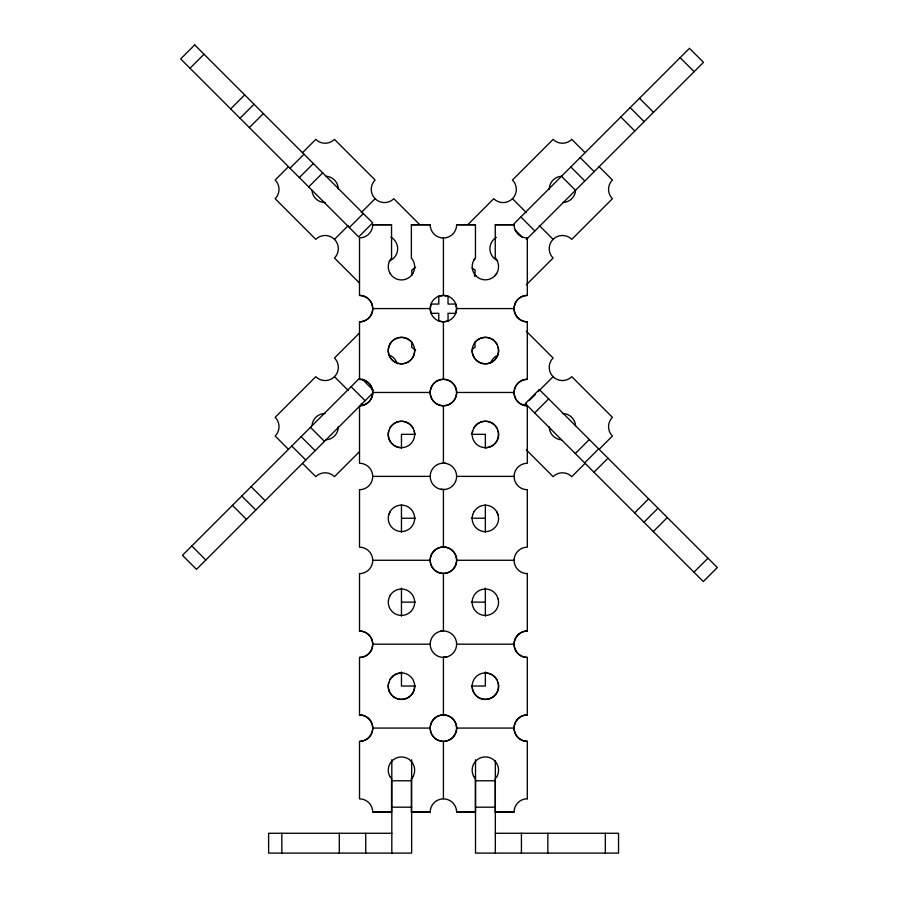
<?xml version="1.0" encoding="UTF-8"?>
<svg xmlns="http://www.w3.org/2000/svg" width="898" height="898" viewBox="0 0 898 898"><rect width="100%" height="100%" fill="white"/><g stroke="black" fill="none" stroke-linecap="round" stroke-linejoin="round"><path stroke-width="1.35" d="M312.055 425.742L312.336 423.407A13.212 13.212 0 0 1 321.563 413.944L324.975 413.462M549.228 189.523L549.632 186.099A13.212 13.212 0 0 1 558.87 176.648L561.531 176.255M412.047 342.172L411.587 347.212L415.673 350.029M474.503 276.315L475.233 270.163L472.18 268.064M400.16 447.687A13.212 13.212 0 0 1 388.744 430.973L390.102 427.684A13.212 13.212 0 0 1 412.979 427.953L414.27 431.276A13.212 13.212 0 0 1 414.674 434.699M388.744 514.756L390.102 511.579A13.212 13.212 0 0 1 412.979 511.86L414.259 515.059A13.212 13.212 0 0 1 401.305 531.537A13.212 13.212 0 0 1 388.744 514.756L390.102 511.703M388.744 682.671L390.102 679.382A13.212 13.212 0 0 1 412.979 679.663L414.259 682.862A13.212 13.212 0 0 1 401.305 699.34A13.212 13.212 0 0 1 388.744 682.559A13.212 13.212 0 0 0 403.606 699.284M472.64 514.756L473.998 511.579M391.55 258.04L390.102 259.993A13.212 13.212 0 0 0 389.945 273.205M412.822 273.374L410.689 276.191A13.212 13.212 0 0 1 392.011 275.967L389.945 273.093M475.457 258.04L473.998 259.881A13.212 13.212 0 0 0 473.841 273.093L475.906 275.854A13.212 13.212 0 0 0 494.596 276.079L496.729 273.486M473.998 259.993L475.457 258.153L475.457 224.68L456.622 224.68M494.596 276.079L496.729 273.374A13.212 13.212 0 0 0 496.886 260.162L495.269 258.007M412.822 776.77L411.374 778.622L411.374 811.983L430.198 811.983M411.374 778.734L412.822 776.893A13.212 13.212 0 0 0 412.979 763.682L410.914 760.797M496.729 776.77L495.269 778.622L495.269 811.983L514.094 811.983A13.212 13.212 0 0 1 527.317 798.76M190.028 68.259L204.048 54.239M230.674 108.894L244.683 94.885M240.013 118.244L254.033 104.224M249.363 127.583L263.372 113.575M288.46 166.702L275.147 180.015A13.212 13.212 0 0 1 275.147 198.705L315.793 239.351A13.212 13.212 0 0 1 334.471 239.351L348.357 225.465M302.48 152.694L315.793 139.381A13.212 13.212 0 0 0 334.471 139.381L375.117 180.015A13.212 13.212 0 0 0 375.117 198.705L361.243 212.579M289.998 168.229L304.018 154.209M299.337 177.568L313.357 163.548M308.688 186.907L322.696 172.899M349.322 227.553L363.342 213.533M359.256 333.214L334.471 357.999A13.212 13.212 0 0 1 334.471 376.689L348.357 390.563M467.993 224.478L493.765 198.705A13.212 13.212 0 0 0 512.455 198.705L526.329 212.579M359.627 378.159L182.451 555.334L196.471 569.354L372.03 393.784M513.914 223.871L689.473 48.312L703.493 62.321L526.318 239.497M359.256 451.874L334.471 476.658A13.212 13.212 0 0 0 315.793 476.658L302.48 463.334M526.329 284.801L553.101 258.029A13.212 13.212 0 0 1 553.101 239.351L539.215 225.465M524.353 405.436L526.329 403.449M529.304 400.474L535.253 394.525M538.228 391.55L553.101 376.689A13.212 13.212 0 0 1 553.101 357.999L526.329 331.239M534.658 412.9L548.678 398.892M575.304 453.546L589.312 439.526M584.643 462.885L598.663 448.877M585.092 463.334L571.779 476.658A13.212 13.212 0 0 0 553.101 476.658L526.329 449.887M599.112 449.326L612.425 436.013A13.212 13.212 0 0 1 612.425 417.323L571.779 376.689A13.212 13.212 0 0 1 553.101 376.689M593.982 472.236L608.002 458.216M634.628 512.87L648.637 498.861M643.967 522.209L657.987 508.201M653.317 531.56L667.326 517.54M693.952 572.194L707.972 558.186M415.628 267.278L411.688 270.287L412.137 275.136M472.191 349.356L475.143 347.099L474.683 342.25M438.785 296.43L443.41 295.476L448.035 296.43M448.035 320.956L443.41 321.899L438.785 320.956M562.597 202.578L566.009 202.084A13.212 13.212 0 0 0 575.248 192.632L575.517 190.297L561.486 176.311M326.041 439.773L328.702 439.391A13.212 13.212 0 0 0 338.344 426.505M440.2 631.272L443.623 630.867M443.197 657.291L446.632 656.898M430.198 224.68L411.374 224.68L411.374 258.119M514.094 224.68L495.269 224.68L495.269 258.119L496.886 260.274M372.726 224.792L391.55 224.792M411.374 224.792L430.198 224.792A13.212 13.212 0 0 0 443.41 238.004A13.212 13.212 0 0 0 456.622 224.792L475.457 224.792M495.269 224.792L514.105 224.792A13.212 13.212 0 0 0 527.317 238.004M359.514 295.363A13.212 13.212 0 0 1 372.726 308.575L430.198 308.575M456.622 308.575A13.212 13.212 0 0 1 436.81 320.014A13.212 13.212 0 0 1 436.81 297.137A13.212 13.212 0 0 1 456.622 308.575L514.094 308.575A13.212 13.212 0 0 1 527.317 295.363M359.514 379.259A13.212 13.212 0 0 1 372.726 392.471L430.198 392.471M456.622 392.471A13.212 13.212 0 0 1 436.81 403.92A13.212 13.212 0 0 1 436.81 381.033A13.212 13.212 0 0 1 456.622 392.471L514.094 392.471A13.212 13.212 0 0 1 527.317 379.259M415.448 434.329L401.462 434.329L401.462 448.315M471.383 434.329L485.358 434.329L485.358 448.315M372.726 476.378L430.198 476.378M456.622 476.378A13.212 13.212 0 0 1 436.81 487.816A13.212 13.212 0 0 1 436.81 464.928A13.212 13.212 0 0 1 456.622 476.378L514.094 476.378M401.462 518.236L415.448 518.236M471.383 518.236L485.358 518.236M372.726 560.273L430.198 560.273M456.622 560.273A13.212 13.212 0 0 1 436.81 571.723A13.212 13.212 0 0 1 436.81 548.835A13.212 13.212 0 0 1 456.622 560.273L514.094 560.273M401.462 602.131L415.448 602.131M471.383 602.131L485.358 602.131M360.659 741.355A13.212 13.212 0 0 0 372.715 727.616A13.212 13.212 0 0 0 359.514 714.976L359.514 657.392A13.212 13.212 0 0 0 372.726 644.18L430.198 644.18M456.622 644.18A13.212 13.212 0 0 0 436.81 632.731A13.212 13.212 0 0 0 436.81 655.619A13.212 13.212 0 0 0 456.622 644.18L514.094 644.18A13.212 13.212 0 0 1 527.317 630.968M415.448 686.038L401.462 686.038L401.462 672.007M471.383 686.038L485.358 686.038L485.358 672.007M359.514 714.864A13.212 13.212 0 0 1 372.726 728.076L430.198 728.076M456.622 728.076A13.212 13.212 0 0 1 436.81 739.514A13.212 13.212 0 0 1 436.81 716.638A13.212 13.212 0 0 1 456.622 728.076L514.094 728.076A13.212 13.212 0 0 1 527.317 714.864M391.82 780.766L411.643 780.766M475.513 780.766L495.337 780.766M391.82 807.19L411.643 807.19M475.513 807.19L495.337 807.19M372.726 811.983L391.55 811.983L391.55 778.645L389.945 776.489M456.622 811.983L475.457 811.983M391.55 812.095L372.726 812.095A13.212 13.212 0 0 0 359.514 798.883L359.514 741.288A13.212 13.212 0 0 0 372.726 728.076M411.374 812.095L430.198 812.095A13.212 13.212 0 0 1 443.41 798.883A13.212 13.212 0 0 1 456.622 812.095L475.457 812.095L475.457 778.645M495.269 812.095L514.105 812.095M391.82 833.277L268.614 833.277L268.614 853.1L411.643 853.1L411.643 759.73M495.337 833.277L618.542 833.277L618.542 853.1L475.513 853.1L475.513 759.73M442.411 463.11L445.857 463.301M440.974 489.264L444.409 489.455M326.064 176.277L328.399 176.558A13.212 13.212 0 0 1 337.85 185.785L338.344 189.209M325.289 202.578L321.866 202.162A13.212 13.212 0 0 1 312.414 192.935L312.033 190.275M562.283 413.462L565.706 413.866A13.212 13.212 0 0 1 575.158 423.093L575.539 425.764M561.508 439.751L559.173 439.47A13.212 13.212 0 0 1 549.722 430.243L549.228 426.831M680.134 57.652L694.143 71.672M639.488 98.297L653.508 112.306M630.149 107.637L644.169 121.657M620.81 116.987L634.819 130.996M585.092 152.694L571.779 139.381A13.212 13.212 0 0 1 553.101 139.381L512.455 180.015A13.212 13.212 0 0 1 512.455 198.705M599.112 166.702L612.425 180.015A13.212 13.212 0 0 0 612.425 198.705L571.779 239.351A13.212 13.212 0 0 0 553.101 239.351M580.164 157.621L594.184 171.641M570.825 166.961L584.834 180.981M520.84 216.946L534.849 230.966M515.239 230.034L522.703 237.499M419.579 224.478L393.807 198.705A13.212 13.212 0 0 1 375.117 198.705M359.256 282.814L334.471 258.029A13.212 13.212 0 0 0 334.471 239.351M362.298 379.225L373.512 390.439M351.096 386.701L365.104 400.71M361.243 403.449L363.219 405.436M310.45 427.336L324.459 441.356M301.111 436.686L315.119 450.695M291.76 446.025L305.78 460.034M288.46 449.326L275.147 436.013A13.212 13.212 0 0 0 275.147 417.323L315.793 376.689A13.212 13.212 0 0 0 334.471 376.689M251.126 486.66L265.135 500.68M241.775 496.01L255.795 510.019M232.436 505.35L246.456 519.37M191.802 545.995L205.81 560.004M475.457 275.36L475.906 275.967M411.374 258.007L412.979 260.274A13.212 13.212 0 0 1 412.822 273.486M494.82 760.797L496.886 763.682A13.212 13.212 0 0 1 496.729 776.893M473.841 776.489L475.457 778.768M496.886 511.86L498.166 515.059M498.166 599.078L496.886 595.756A13.212 13.212 0 0 0 473.998 595.486L472.64 598.652A13.212 13.212 0 0 0 485.201 615.433A13.212 13.212 0 0 0 498.166 598.966M605.331 833.277L605.331 853.1M547.847 833.277L547.847 853.1M527.317 237.891L527.317 295.476A13.212 13.212 0 0 0 514.105 308.688A13.212 13.212 0 0 0 527.317 321.899M527.317 489.59L527.317 547.185A13.212 13.212 0 0 0 514.105 560.397A13.212 13.212 0 0 0 527.317 573.609M527.317 573.485L527.317 631.081A13.212 13.212 0 0 0 514.105 644.293A13.212 13.212 0 0 0 527.317 657.504M527.317 798.883L527.317 741.288A13.212 13.212 0 0 1 514.094 728.076M521.424 833.277L521.424 853.1M495.337 761.134L495.337 853.1M485.358 504.586L485.358 532.245M485.358 588.145L485.358 616.151M448.035 296.116L448.035 304.063L455.679 304.063L456.622 308.688L455.679 313.312L448.035 313.312L448.035 321.271M443.41 237.891L443.41 295.363M443.41 321.787L443.41 379.259M443.41 405.683L443.41 463.166M443.41 489.59L443.41 547.062M443.41 573.485L443.41 630.968M443.41 657.392L443.41 714.864M443.41 741.288L443.41 798.76M438.785 296.116L438.785 304.063L431.152 304.063L430.198 308.688L431.152 313.312L438.785 313.312L438.785 321.271M401.462 504.586L401.462 532.245M401.462 588.145L401.462 616.151M391.82 759.73L391.82 853.1M391.55 258.153L391.55 224.68L372.726 224.68A13.212 13.212 0 0 1 359.514 237.891L359.514 295.476A13.212 13.212 0 0 1 372.726 308.688A13.212 13.212 0 0 1 359.514 321.899M365.733 833.277L365.733 853.1M359.514 489.59L359.514 547.185A13.212 13.212 0 0 1 372.726 560.397A13.212 13.212 0 0 1 359.514 573.609M359.514 573.485L359.514 631.081A13.212 13.212 0 0 1 372.726 644.293A13.212 13.212 0 0 1 359.514 657.504M339.309 833.277L339.309 853.1M281.826 833.277L281.826 853.1M496.65 260.207A13.212 13.212 0 0 1 496.37 237.33M390.933 237.173A13.212 13.212 0 0 1 389.126 261.049M388.823 354.867A13.212 13.212 0 0 1 397.185 363.769M490.645 362.972A13.212 13.212 0 0 1 496.37 355.978M442.265 741.355A13.212 13.212 0 0 1 432.163 721.262A13.212 13.212 0 0 1 454.657 721.262A13.212 13.212 0 0 1 444.566 741.355M414.674 686.409A13.212 13.212 0 0 1 404.729 699.048M390.102 679.494A13.212 13.212 0 0 1 401.619 673.029M527.317 741.411A13.212 13.212 0 0 1 514.105 728.188A13.212 13.212 0 0 1 527.317 714.976L527.317 657.392A13.212 13.212 0 0 1 514.094 644.18M473.841 776.613A13.212 13.212 0 0 1 494.82 760.92M389.945 776.613A13.212 13.212 0 0 1 410.914 760.92M472.157 686.083A13.212 13.212 0 0 0 486.929 699.362A13.212 13.212 0 0 0 498.166 682.974L496.886 679.663A13.212 13.212 0 0 0 473.998 679.382L472.64 682.559A13.212 13.212 0 0 0 485.201 699.34A13.212 13.212 0 0 0 498.166 682.862M485.526 673.029A13.212 13.212 0 0 1 496.886 679.775M486.357 447.72A13.212 13.212 0 0 0 498.166 431.276L496.886 427.953A13.212 13.212 0 0 0 473.998 427.684L472.64 430.973A13.212 13.212 0 0 0 472.157 434.385M473.998 427.796A13.212 13.212 0 0 1 496.886 428.077M527.317 405.806A13.212 13.212 0 0 1 514.105 392.594A13.212 13.212 0 0 1 527.317 379.383L527.317 321.787A13.212 13.212 0 0 1 514.094 308.575M472.64 514.868A13.212 13.212 0 0 0 485.201 531.65A13.212 13.212 0 0 0 498.166 515.183L496.886 511.972A13.212 13.212 0 0 0 473.998 511.703M527.317 489.702A13.212 13.212 0 0 1 514.105 476.49A13.212 13.212 0 0 1 527.317 463.278L527.317 405.683A13.212 13.212 0 0 1 514.094 392.471M472.157 350.478A13.212 13.212 0 0 0 486.929 363.757A13.212 13.212 0 0 0 498.166 347.38L496.886 344.057A13.212 13.212 0 0 0 473.998 343.777L472.64 346.954A13.212 13.212 0 0 0 485.201 363.735A13.212 13.212 0 0 0 498.166 347.257M474.627 342.935A13.212 13.212 0 0 1 496.886 344.17M414.506 348.503A13.212 13.212 0 0 1 407.928 362.163M406.906 362.68A13.212 13.212 0 0 1 388.744 347.066L390.102 343.9A13.212 13.212 0 0 1 412.384 343.193M390.102 427.796A13.212 13.212 0 0 1 412.979 428.077M359.514 489.702A13.212 13.212 0 0 0 372.726 476.49A13.212 13.212 0 0 0 359.514 463.278L359.514 405.683A13.212 13.212 0 0 0 372.726 392.471M359.514 405.806A13.212 13.212 0 0 0 372.726 392.594A13.212 13.212 0 0 0 359.514 379.383L359.514 321.787A13.212 13.212 0 0 0 372.726 308.575M359.514 630.968A13.212 13.212 0 0 1 372.726 644.18M498.166 431.163A13.212 13.212 0 0 1 485.201 447.642A13.212 13.212 0 0 1 472.64 430.849M414.259 431.163A13.212 13.212 0 0 1 401.305 447.642A13.212 13.212 0 0 1 388.744 430.849M390.102 343.777L388.744 346.954A13.212 13.212 0 0 0 401.305 363.735A13.212 13.212 0 0 0 414.259 347.257L412.979 344.057A13.212 13.212 0 0 0 390.102 343.777M390.102 595.486L388.744 598.764A13.212 13.212 0 0 0 401.305 615.433A13.212 13.212 0 0 0 414.259 598.966L412.979 595.756A13.212 13.212 0 0 0 390.102 595.486M194.698 44.9L180.689 58.909L358.672 236.892L372.681 222.884L194.698 44.9M539.328 389.552L525.319 403.561L703.302 581.545L717.311 567.525L539.328 389.552M445.857 547.196L442.411 547.005A13.212 13.212 0 0 0 440.974 573.171L444.409 573.362A13.212 13.212 0 0 0 445.857 547.196M436.81 404.033A13.212 13.212 0 0 0 456.622 392.594A13.212 13.212 0 0 0 436.81 381.145A13.212 13.212 0 0 0 436.81 404.033"/></g></svg>
